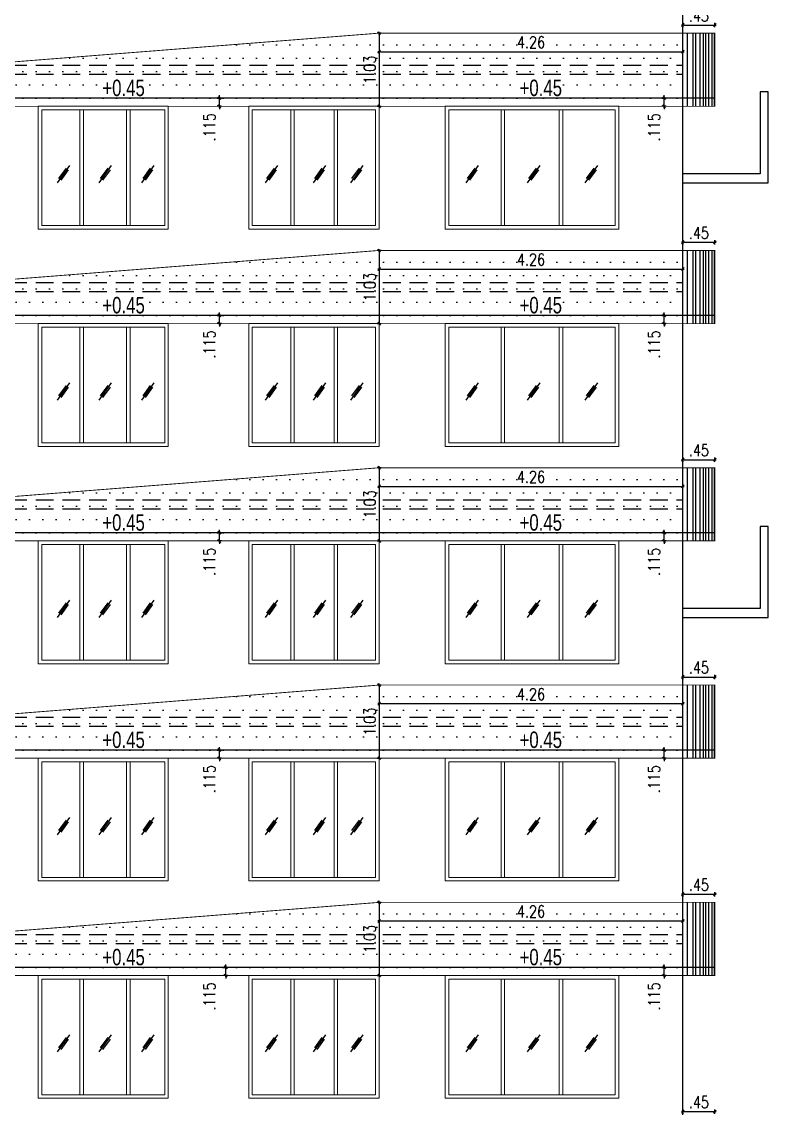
# Model space of a CAD drawing. Header units: inches. Extents: x 14331 to 14549, y 2557 to 2714.
# Drawn here: x 14467.76 to 14478.25, y 2660.7 to 2675.95 of the extents above; entities that cross this region are included whole.
import ezdxf
from ezdxf.enums import TextEntityAlignment as Align

# ---------------------------------------------------------------- set-up
doc = ezdxf.new("R2010")
doc.units = ezdxf.units.IN
doc.header["$LTSCALE"] = 0.25
doc.header["$MEASUREMENT"] = 0
doc.header["$PDMODE"] = 35
doc.linetypes.add('1', pattern=[0])
doc.linetypes.add('DASHEDX2', pattern=[1.5, 1, -0.5])
for name, color, linetype in [('ELE.PROJ.', 1, 'Continuous'), ('GLASS WINDOW', 251, '1'), ('hatch', 251, 'Continuous'), ('proj-internal', 1, 'DASHEDX2'), ('wall', 7, 'Continuous'), ('WORK TEX', 6, 'Continuous'), ('WORKING DIM', 7, 'Continuous')]:
    doc.layers.add(name, color=color, linetype=linetype)
doc.layers.add('WINDOW', color=106, linetype='Continuous', lineweight=13)
doc.styles.add('ARL', font='swisscl_0.ttf')
doc.styles.add('romans', font='romans.shx', dxfattribs={"width": 0.8})
doc.dimstyles.new('121', dxfattribs={"dimscale": 0.1, "dimtxt": 1.65, "dimasz": 0.2, "dimexe": 0.03125, "dimexo": 0.25, "dimgap": 0.5, "dimtad": 1, "dimzin": 4, "dimdsep": 46, "dimtxsty": 'romans', "dimblk1": 'MINITICK', "dimblk2": 'MINITICK', "dimsah": 1, "dimcen": 1, "dimse1": 1, "dimse2": 1, "dimclrd": 252, "dimclre": 256, "dimclrt": 7, "dimadec": 3, "dimazin": 0, "dimtfac": 0.8, "dimtix": 1, "dimtmove": 2, "dimatfit": 3, "dimfxl": 0, "dimtolj": 1, "dimtzin": 3, "dimarcsym": 0})

# ---------------------------------------------------------------- blocks, each defined once
blk = doc.blocks.new('MINITICK')
at = {"color": 7}
for p, q in [((1, 1), (-1, -1)), ((-1, 0), (1, 0)), ((0, -1.5), (0, 1.5))]:
    blk.add_line(p, q, dxfattribs=at)
blk = doc.blocks.new('*D1559')
at = {"layer": 'Defpoints', "color": 0, "transparency": 16777216}
for p in [(14477.048, 2660.541), (14477.498, 2660.65), (14477.498, 2660.541)]:
    blk.add_point(p, dxfattribs=at)
at = {"layer": 'WORKING DIM', "color": 252, "lineweight": -2, "transparency": 16777216}
blk.add_line((14477.068, 2660.65), (14477.478, 2660.65), dxfattribs=at)
at = {"layer": 'WORKING DIM', "color": 252, "lineweight": -2, "transparency": 16777216, "xscale": 0.02, "yscale": 0.02, "zscale": 0.02, "rotation": 180}
blk.add_blockref('MINITICK', (14477.048, 2660.65), dxfattribs=at)
at = {"layer": 'WORKING DIM', "color": 252, "lineweight": -2, "transparency": 16777216, "xscale": 0.02, "yscale": 0.02, "zscale": 0.02}
blk.add_blockref('MINITICK', (14477.498, 2660.65), dxfattribs=at)
at = {"layer": 'WORKING DIM', "color": 7, "transparency": 16777216, "insert": (14477.273, 2660.783), "char_height": 0.165, "attachment_point": 5, "style": 'romans'}
blk.add_mtext('\\A1;.45', dxfattribs=at)
blk = doc.blocks.new('*D1572')
at = {"layer": 'Defpoints', "color": 0, "transparency": 16777216}
for p in [(14477.048, 2663.591), (14477.498, 2663.701), (14477.498, 2663.591)]:
    blk.add_point(p, dxfattribs=at)
at = {"layer": 'WORKING DIM', "color": 252, "lineweight": -2, "transparency": 16777216}
blk.add_line((14477.068, 2663.701), (14477.478, 2663.701), dxfattribs=at)
at = {"layer": 'WORKING DIM', "color": 252, "lineweight": -2, "transparency": 16777216, "xscale": 0.02, "yscale": 0.02, "zscale": 0.02, "rotation": 180}
blk.add_blockref('MINITICK', (14477.048, 2663.701), dxfattribs=at)
at = {"layer": 'WORKING DIM', "color": 252, "lineweight": -2, "transparency": 16777216, "xscale": 0.02, "yscale": 0.02, "zscale": 0.02}
blk.add_blockref('MINITICK', (14477.498, 2663.701), dxfattribs=at)
at = {"layer": 'WORKING DIM', "color": 7, "transparency": 16777216, "insert": (14477.273, 2663.833), "char_height": 0.165, "attachment_point": 5, "style": 'romans'}
blk.add_mtext('\\A1;.45', dxfattribs=at)
blk = doc.blocks.new('*D1583')
at = {"layer": 'Defpoints', "color": 0, "transparency": 16777216}
for p in [(14472.784, 2663.587), (14477.048, 2663.591), (14477.048, 2663.326)]:
    blk.add_point(p, dxfattribs=at)
at = {"layer": 'WORKING DIM', "color": 252, "lineweight": -2, "transparency": 16777216}
blk.add_line((14472.804, 2663.326), (14477.028, 2663.326), dxfattribs=at)
at = {"layer": 'WORKING DIM', "color": 252, "lineweight": -2, "transparency": 16777216, "xscale": 0.02, "yscale": 0.02, "zscale": 0.02, "rotation": 180}
blk.add_blockref('MINITICK', (14472.784, 2663.326), dxfattribs=at)
at = {"layer": 'WORKING DIM', "color": 252, "lineweight": -2, "transparency": 16777216, "xscale": 0.02, "yscale": 0.02, "zscale": 0.02}
blk.add_blockref('MINITICK', (14477.048, 2663.326), dxfattribs=at)
at = {"layer": 'WORKING DIM', "color": 7, "transparency": 16777216, "insert": (14474.916, 2663.459), "char_height": 0.165, "attachment_point": 5, "style": 'romans'}
blk.add_mtext('\\A1;4.26', dxfattribs=at)
blk = doc.blocks.new('*D1584')
at = {"layer": 'Defpoints', "color": 0, "transparency": 16777216}
for p in [(14472.784, 2663.587), (14472.784, 2662.56), (14472.784, 2662.56)]:
    blk.add_point(p, dxfattribs=at)
at = {"layer": 'WORKING DIM', "color": 252, "lineweight": -2, "transparency": 16777216}
blk.add_line((14472.784, 2663.567), (14472.784, 2662.58), dxfattribs=at)
at = {"layer": 'WORKING DIM', "color": 252, "lineweight": -2, "transparency": 16777216, "xscale": 0.02, "yscale": 0.02, "zscale": 0.02}
for p, rotation in [((14472.784, 2663.587), 90), ((14472.784, 2662.56), 270)]:
    blk.add_blockref('MINITICK', p, dxfattribs=dict(at, rotation=rotation))
at = {"layer": 'WORKING DIM', "color": 7, "transparency": 16777216, "insert": (14472.651, 2663.074), "char_height": 0.165, "attachment_point": 5, "rotation": 90, "style": 'romans'}
blk.add_mtext('\\A1;1.03', dxfattribs=at)
blk = doc.blocks.new('*D1585')
at = {"layer": 'Defpoints', "color": 0, "transparency": 16777216}
for p in [(14477.048, 2666.641), (14477.498, 2666.75), (14477.498, 2666.641)]:
    blk.add_point(p, dxfattribs=at)
at = {"layer": 'WORKING DIM', "color": 252, "lineweight": -2, "transparency": 16777216}
blk.add_line((14477.068, 2666.75), (14477.478, 2666.75), dxfattribs=at)
at = {"layer": 'WORKING DIM', "color": 252, "lineweight": -2, "transparency": 16777216, "xscale": 0.02, "yscale": 0.02, "zscale": 0.02, "rotation": 180}
blk.add_blockref('MINITICK', (14477.048, 2666.75), dxfattribs=at)
at = {"layer": 'WORKING DIM', "color": 252, "lineweight": -2, "transparency": 16777216, "xscale": 0.02, "yscale": 0.02, "zscale": 0.02}
blk.add_blockref('MINITICK', (14477.498, 2666.75), dxfattribs=at)
at = {"layer": 'WORKING DIM', "color": 7, "transparency": 16777216, "insert": (14477.273, 2666.883), "char_height": 0.165, "attachment_point": 5, "style": 'romans'}
blk.add_mtext('\\A1;.45', dxfattribs=at)
blk = doc.blocks.new('*D1596')
at = {"layer": 'Defpoints', "color": 0, "transparency": 16777216}
for p in [(14472.784, 2666.637), (14477.048, 2666.641), (14477.048, 2666.376)]:
    blk.add_point(p, dxfattribs=at)
at = {"layer": 'WORKING DIM', "color": 252, "lineweight": -2, "transparency": 16777216}
blk.add_line((14472.804, 2666.376), (14477.028, 2666.376), dxfattribs=at)
at = {"layer": 'WORKING DIM', "color": 252, "lineweight": -2, "transparency": 16777216, "xscale": 0.02, "yscale": 0.02, "zscale": 0.02, "rotation": 180}
blk.add_blockref('MINITICK', (14472.784, 2666.376), dxfattribs=at)
at = {"layer": 'WORKING DIM', "color": 252, "lineweight": -2, "transparency": 16777216, "xscale": 0.02, "yscale": 0.02, "zscale": 0.02}
blk.add_blockref('MINITICK', (14477.048, 2666.376), dxfattribs=at)
at = {"layer": 'WORKING DIM', "color": 7, "transparency": 16777216, "insert": (14474.916, 2666.508), "char_height": 0.165, "attachment_point": 5, "style": 'romans'}
blk.add_mtext('\\A1;4.26', dxfattribs=at)
blk = doc.blocks.new('*D1597')
at = {"layer": 'Defpoints', "color": 0, "transparency": 16777216}
for p in [(14472.784, 2666.637), (14472.784, 2665.61), (14472.784, 2665.61)]:
    blk.add_point(p, dxfattribs=at)
at = {"layer": 'WORKING DIM', "color": 252, "lineweight": -2, "transparency": 16777216}
blk.add_line((14472.784, 2666.617), (14472.784, 2665.63), dxfattribs=at)
at = {"layer": 'WORKING DIM', "color": 252, "lineweight": -2, "transparency": 16777216, "xscale": 0.02, "yscale": 0.02, "zscale": 0.02}
for p, rotation in [((14472.784, 2666.637), 90), ((14472.784, 2665.61), 270)]:
    blk.add_blockref('MINITICK', p, dxfattribs=dict(at, rotation=rotation))
at = {"layer": 'WORKING DIM', "color": 7, "transparency": 16777216, "insert": (14472.651, 2666.124), "char_height": 0.165, "attachment_point": 5, "rotation": 90, "style": 'romans'}
blk.add_mtext('\\A1;1.03', dxfattribs=at)
blk = doc.blocks.new('*D1598')
at = {"layer": 'Defpoints', "color": 0, "transparency": 16777216}
for p in [(14477.048, 2669.691), (14477.498, 2669.8), (14477.498, 2669.691)]:
    blk.add_point(p, dxfattribs=at)
at = {"layer": 'WORKING DIM', "color": 252, "lineweight": -2, "transparency": 16777216}
blk.add_line((14477.068, 2669.8), (14477.478, 2669.8), dxfattribs=at)
at = {"layer": 'WORKING DIM', "color": 252, "lineweight": -2, "transparency": 16777216, "xscale": 0.02, "yscale": 0.02, "zscale": 0.02, "rotation": 180}
blk.add_blockref('MINITICK', (14477.048, 2669.8), dxfattribs=at)
at = {"layer": 'WORKING DIM', "color": 252, "lineweight": -2, "transparency": 16777216, "xscale": 0.02, "yscale": 0.02, "zscale": 0.02}
blk.add_blockref('MINITICK', (14477.498, 2669.8), dxfattribs=at)
at = {"layer": 'WORKING DIM', "color": 7, "transparency": 16777216, "insert": (14477.273, 2669.933), "char_height": 0.165, "attachment_point": 5, "style": 'romans'}
blk.add_mtext('\\A1;.45', dxfattribs=at)
blk = doc.blocks.new('*D1609')
at = {"layer": 'Defpoints', "color": 0, "transparency": 16777216}
for p in [(14472.784, 2669.687), (14477.048, 2669.691), (14477.048, 2669.426)]:
    blk.add_point(p, dxfattribs=at)
at = {"layer": 'WORKING DIM', "color": 252, "lineweight": -2, "transparency": 16777216}
blk.add_line((14472.804, 2669.426), (14477.028, 2669.426), dxfattribs=at)
at = {"layer": 'WORKING DIM', "color": 252, "lineweight": -2, "transparency": 16777216, "xscale": 0.02, "yscale": 0.02, "zscale": 0.02, "rotation": 180}
blk.add_blockref('MINITICK', (14472.784, 2669.426), dxfattribs=at)
at = {"layer": 'WORKING DIM', "color": 252, "lineweight": -2, "transparency": 16777216, "xscale": 0.02, "yscale": 0.02, "zscale": 0.02}
blk.add_blockref('MINITICK', (14477.048, 2669.426), dxfattribs=at)
at = {"layer": 'WORKING DIM', "color": 7, "transparency": 16777216, "insert": (14474.916, 2669.558), "char_height": 0.165, "attachment_point": 5, "style": 'romans'}
blk.add_mtext('\\A1;4.26', dxfattribs=at)
blk = doc.blocks.new('*D1610')
at = {"layer": 'Defpoints', "color": 0, "transparency": 16777216}
for p in [(14472.784, 2669.687), (14472.784, 2668.66), (14472.784, 2668.66)]:
    blk.add_point(p, dxfattribs=at)
at = {"layer": 'WORKING DIM', "color": 252, "lineweight": -2, "transparency": 16777216}
blk.add_line((14472.784, 2669.667), (14472.784, 2668.68), dxfattribs=at)
at = {"layer": 'WORKING DIM', "color": 252, "lineweight": -2, "transparency": 16777216, "xscale": 0.02, "yscale": 0.02, "zscale": 0.02}
for p, rotation in [((14472.784, 2669.687), 90), ((14472.784, 2668.66), 270)]:
    blk.add_blockref('MINITICK', p, dxfattribs=dict(at, rotation=rotation))
at = {"layer": 'WORKING DIM', "color": 7, "transparency": 16777216, "insert": (14472.651, 2669.174), "char_height": 0.165, "attachment_point": 5, "rotation": 90, "style": 'romans'}
blk.add_mtext('\\A1;1.03', dxfattribs=at)
blk = doc.blocks.new('*D1611')
at = {"layer": 'Defpoints', "color": 0, "transparency": 16777216}
for p in [(14477.048, 2672.741), (14477.498, 2672.851), (14477.498, 2672.741)]:
    blk.add_point(p, dxfattribs=at)
at = {"layer": 'WORKING DIM', "color": 252, "lineweight": -2, "transparency": 16777216}
blk.add_line((14477.068, 2672.851), (14477.478, 2672.851), dxfattribs=at)
at = {"layer": 'WORKING DIM', "color": 252, "lineweight": -2, "transparency": 16777216, "xscale": 0.02, "yscale": 0.02, "zscale": 0.02, "rotation": 180}
blk.add_blockref('MINITICK', (14477.048, 2672.851), dxfattribs=at)
at = {"layer": 'WORKING DIM', "color": 252, "lineweight": -2, "transparency": 16777216, "xscale": 0.02, "yscale": 0.02, "zscale": 0.02}
blk.add_blockref('MINITICK', (14477.498, 2672.851), dxfattribs=at)
at = {"layer": 'WORKING DIM', "color": 7, "transparency": 16777216, "insert": (14477.273, 2672.983), "char_height": 0.165, "attachment_point": 5, "style": 'romans'}
blk.add_mtext('\\A1;.45', dxfattribs=at)
blk = doc.blocks.new('*D1622')
at = {"layer": 'Defpoints', "color": 0, "transparency": 16777216}
for p in [(14472.784, 2672.737), (14477.048, 2672.741), (14477.048, 2672.476)]:
    blk.add_point(p, dxfattribs=at)
at = {"layer": 'WORKING DIM', "color": 252, "lineweight": -2, "transparency": 16777216}
blk.add_line((14472.804, 2672.476), (14477.028, 2672.476), dxfattribs=at)
at = {"layer": 'WORKING DIM', "color": 252, "lineweight": -2, "transparency": 16777216, "xscale": 0.02, "yscale": 0.02, "zscale": 0.02, "rotation": 180}
blk.add_blockref('MINITICK', (14472.784, 2672.476), dxfattribs=at)
at = {"layer": 'WORKING DIM', "color": 252, "lineweight": -2, "transparency": 16777216, "xscale": 0.02, "yscale": 0.02, "zscale": 0.02}
blk.add_blockref('MINITICK', (14477.048, 2672.476), dxfattribs=at)
at = {"layer": 'WORKING DIM', "color": 7, "transparency": 16777216, "insert": (14474.916, 2672.609), "char_height": 0.165, "attachment_point": 5, "style": 'romans'}
blk.add_mtext('\\A1;4.26', dxfattribs=at)
blk = doc.blocks.new('*D1623')
at = {"layer": 'Defpoints', "color": 0, "transparency": 16777216}
for p in [(14472.784, 2672.737), (14472.784, 2671.71), (14472.784, 2671.71)]:
    blk.add_point(p, dxfattribs=at)
at = {"layer": 'WORKING DIM', "color": 252, "lineweight": -2, "transparency": 16777216}
blk.add_line((14472.784, 2672.717), (14472.784, 2671.73), dxfattribs=at)
at = {"layer": 'WORKING DIM', "color": 252, "lineweight": -2, "transparency": 16777216, "xscale": 0.02, "yscale": 0.02, "zscale": 0.02}
for p, rotation in [((14472.784, 2672.737), 90), ((14472.784, 2671.71), 270)]:
    blk.add_blockref('MINITICK', p, dxfattribs=dict(at, rotation=rotation))
at = {"layer": 'WORKING DIM', "color": 7, "transparency": 16777216, "insert": (14472.651, 2672.224), "char_height": 0.165, "attachment_point": 5, "rotation": 90, "style": 'romans'}
blk.add_mtext('\\A1;1.03', dxfattribs=at)
blk = doc.blocks.new('*D1624')
at = {"layer": 'Defpoints', "color": 0, "transparency": 16777216}
for p in [(14477.048, 2675.791), (14477.498, 2675.9), (14477.498, 2675.791)]:
    blk.add_point(p, dxfattribs=at)
at = {"layer": 'WORKING DIM', "color": 252, "lineweight": -2, "transparency": 16777216}
blk.add_line((14477.068, 2675.9), (14477.478, 2675.9), dxfattribs=at)
at = {"layer": 'WORKING DIM', "color": 252, "lineweight": -2, "transparency": 16777216, "xscale": 0.02, "yscale": 0.02, "zscale": 0.02, "rotation": 180}
blk.add_blockref('MINITICK', (14477.048, 2675.9), dxfattribs=at)
at = {"layer": 'WORKING DIM', "color": 252, "lineweight": -2, "transparency": 16777216, "xscale": 0.02, "yscale": 0.02, "zscale": 0.02}
blk.add_blockref('MINITICK', (14477.498, 2675.9), dxfattribs=at)
at = {"layer": 'WORKING DIM', "color": 7, "transparency": 16777216, "insert": (14477.273, 2676.033), "char_height": 0.165, "attachment_point": 5, "style": 'romans'}
blk.add_mtext('\\A1;.45', dxfattribs=at)
blk = doc.blocks.new('*D1635')
at = {"layer": 'Defpoints', "color": 0, "transparency": 16777216}
for p in [(14472.784, 2675.787), (14477.048, 2675.791), (14477.048, 2675.526)]:
    blk.add_point(p, dxfattribs=at)
at = {"layer": 'WORKING DIM', "color": 252, "lineweight": -2, "transparency": 16777216}
blk.add_line((14472.804, 2675.526), (14477.028, 2675.526), dxfattribs=at)
at = {"layer": 'WORKING DIM', "color": 252, "lineweight": -2, "transparency": 16777216, "xscale": 0.02, "yscale": 0.02, "zscale": 0.02, "rotation": 180}
blk.add_blockref('MINITICK', (14472.784, 2675.526), dxfattribs=at)
at = {"layer": 'WORKING DIM', "color": 252, "lineweight": -2, "transparency": 16777216, "xscale": 0.02, "yscale": 0.02, "zscale": 0.02}
blk.add_blockref('MINITICK', (14477.048, 2675.526), dxfattribs=at)
at = {"layer": 'WORKING DIM', "color": 7, "transparency": 16777216, "insert": (14474.916, 2675.658), "char_height": 0.165, "attachment_point": 5, "style": 'romans'}
blk.add_mtext('\\A1;4.26', dxfattribs=at)
blk = doc.blocks.new('*D1636')
at = {"layer": 'Defpoints', "color": 0, "transparency": 16777216}
for p in [(14472.784, 2675.787), (14472.784, 2674.76), (14472.784, 2674.76)]:
    blk.add_point(p, dxfattribs=at)
at = {"layer": 'WORKING DIM', "color": 252, "lineweight": -2, "transparency": 16777216}
blk.add_line((14472.784, 2675.767), (14472.784, 2674.78), dxfattribs=at)
at = {"layer": 'WORKING DIM', "color": 252, "lineweight": -2, "transparency": 16777216, "xscale": 0.02, "yscale": 0.02, "zscale": 0.02}
for p, rotation in [((14472.784, 2675.787), 90), ((14472.784, 2674.76), 270)]:
    blk.add_blockref('MINITICK', p, dxfattribs=dict(at, rotation=rotation))
at = {"layer": 'WORKING DIM', "color": 7, "transparency": 16777216, "insert": (14472.651, 2675.274), "char_height": 0.165, "attachment_point": 5, "rotation": 90, "style": 'romans'}
blk.add_mtext('\\A1;1.03', dxfattribs=at)
blk = doc.blocks.new('*D1710')
at = {"layer": 'Defpoints', "color": 0, "transparency": 16777216}
for p in [(14470.628, 2662.675), (14470.738, 2662.675), (14470.738, 2662.56)]:
    blk.add_point(p, dxfattribs=at)
at = {"layer": 'WORKING DIM', "color": 252, "lineweight": -2, "transparency": 16777216}
for p, q in [((14470.628, 2662.695), (14470.628, 2662.715)), ((14470.628, 2662.56), (14470.628, 2662.675)), ((14470.628, 2662.54), (14470.628, 2662.52))]:
    blk.add_line(p, q, dxfattribs=at)
at = {"layer": 'WORKING DIM', "color": 252, "lineweight": -2, "transparency": 16777216, "xscale": 0.02, "yscale": 0.02, "zscale": 0.02}
for p, rotation in [((14470.628, 2662.675), 270), ((14470.628, 2662.56), 90)]:
    blk.add_blockref('MINITICK', p, dxfattribs=dict(at, rotation=rotation))
at = {"layer": 'WORKING DIM', "color": 7, "transparency": 16777216, "insert": (14470.399, 2662.266), "char_height": 0.165, "attachment_point": 5, "rotation": 90, "style": 'romans'}
blk.add_mtext('\\A1;.115', dxfattribs=at)
blk = doc.blocks.new('*D1711')
at = {"layer": 'Defpoints', "color": 0, "transparency": 16777216}
for p in [(14476.785, 2662.675), (14476.985, 2662.675), (14476.985, 2662.56)]:
    blk.add_point(p, dxfattribs=at)
at = {"layer": 'WORKING DIM', "color": 252, "lineweight": -2, "transparency": 16777216}
for p, q in [((14476.785, 2662.695), (14476.785, 2662.715)), ((14476.785, 2662.56), (14476.785, 2662.675)), ((14476.785, 2662.54), (14476.785, 2662.52))]:
    blk.add_line(p, q, dxfattribs=at)
at = {"layer": 'WORKING DIM', "color": 252, "lineweight": -2, "transparency": 16777216, "xscale": 0.02, "yscale": 0.02, "zscale": 0.02}
for p, rotation in [((14476.785, 2662.675), 270), ((14476.785, 2662.56), 90)]:
    blk.add_blockref('MINITICK', p, dxfattribs=dict(at, rotation=rotation))
at = {"layer": 'WORKING DIM', "color": 7, "transparency": 16777216, "insert": (14476.645, 2662.266), "char_height": 0.165, "attachment_point": 5, "rotation": 90, "style": 'romans'}
blk.add_mtext('\\A1;.115', dxfattribs=at)
blk = doc.blocks.new('*D1714')
at = {"layer": 'Defpoints', "color": 0, "transparency": 16777216}
for p in [(14470.539, 2665.725), (14470.738, 2665.725), (14470.738, 2665.61)]:
    blk.add_point(p, dxfattribs=at)
at = {"layer": 'WORKING DIM', "color": 252, "lineweight": -2, "transparency": 16777216}
for p, q in [((14470.539, 2665.745), (14470.539, 2665.765)), ((14470.539, 2665.61), (14470.539, 2665.725)), ((14470.539, 2665.59), (14470.539, 2665.57))]:
    blk.add_line(p, q, dxfattribs=at)
at = {"layer": 'WORKING DIM', "color": 252, "lineweight": -2, "transparency": 16777216, "xscale": 0.02, "yscale": 0.02, "zscale": 0.02}
for p, rotation in [((14470.539, 2665.725), 270), ((14470.539, 2665.61), 90)]:
    blk.add_blockref('MINITICK', p, dxfattribs=dict(at, rotation=rotation))
at = {"layer": 'WORKING DIM', "color": 7, "transparency": 16777216, "insert": (14470.399, 2665.316), "char_height": 0.165, "attachment_point": 5, "rotation": 90, "style": 'romans'}
blk.add_mtext('\\A1;.115', dxfattribs=at)
blk = doc.blocks.new('*D1715')
at = {"layer": 'Defpoints', "color": 0, "transparency": 16777216}
for p in [(14476.785, 2665.725), (14476.985, 2665.725), (14476.985, 2665.61)]:
    blk.add_point(p, dxfattribs=at)
at = {"layer": 'WORKING DIM', "color": 252, "lineweight": -2, "transparency": 16777216}
for p, q in [((14476.785, 2665.745), (14476.785, 2665.765)), ((14476.785, 2665.61), (14476.785, 2665.725)), ((14476.785, 2665.59), (14476.785, 2665.57))]:
    blk.add_line(p, q, dxfattribs=at)
at = {"layer": 'WORKING DIM', "color": 252, "lineweight": -2, "transparency": 16777216, "xscale": 0.02, "yscale": 0.02, "zscale": 0.02}
for p, rotation in [((14476.785, 2665.725), 270), ((14476.785, 2665.61), 90)]:
    blk.add_blockref('MINITICK', p, dxfattribs=dict(at, rotation=rotation))
at = {"layer": 'WORKING DIM', "color": 7, "transparency": 16777216, "insert": (14476.645, 2665.316), "char_height": 0.165, "attachment_point": 5, "rotation": 90, "style": 'romans'}
blk.add_mtext('\\A1;.115', dxfattribs=at)
blk = doc.blocks.new('*D1718')
at = {"layer": 'Defpoints', "color": 0, "transparency": 16777216}
for p in [(14470.539, 2668.775), (14470.738, 2668.775), (14470.738, 2668.66)]:
    blk.add_point(p, dxfattribs=at)
at = {"layer": 'WORKING DIM', "color": 252, "lineweight": -2, "transparency": 16777216}
for p, q in [((14470.539, 2668.795), (14470.539, 2668.815)), ((14470.539, 2668.66), (14470.539, 2668.775)), ((14470.539, 2668.64), (14470.539, 2668.62))]:
    blk.add_line(p, q, dxfattribs=at)
at = {"layer": 'WORKING DIM', "color": 252, "lineweight": -2, "transparency": 16777216, "xscale": 0.02, "yscale": 0.02, "zscale": 0.02}
for p, rotation in [((14470.539, 2668.775), 270), ((14470.539, 2668.66), 90)]:
    blk.add_blockref('MINITICK', p, dxfattribs=dict(at, rotation=rotation))
at = {"layer": 'WORKING DIM', "color": 7, "transparency": 16777216, "insert": (14470.399, 2668.366), "char_height": 0.165, "attachment_point": 5, "rotation": 90, "style": 'romans'}
blk.add_mtext('\\A1;.115', dxfattribs=at)
blk = doc.blocks.new('*D1719')
at = {"layer": 'Defpoints', "color": 0, "transparency": 16777216}
for p in [(14476.785, 2668.775), (14476.985, 2668.775), (14476.985, 2668.66)]:
    blk.add_point(p, dxfattribs=at)
at = {"layer": 'WORKING DIM', "color": 252, "lineweight": -2, "transparency": 16777216}
for p, q in [((14476.785, 2668.795), (14476.785, 2668.815)), ((14476.785, 2668.66), (14476.785, 2668.775)), ((14476.785, 2668.64), (14476.785, 2668.62))]:
    blk.add_line(p, q, dxfattribs=at)
at = {"layer": 'WORKING DIM', "color": 252, "lineweight": -2, "transparency": 16777216, "xscale": 0.02, "yscale": 0.02, "zscale": 0.02}
for p, rotation in [((14476.785, 2668.775), 270), ((14476.785, 2668.66), 90)]:
    blk.add_blockref('MINITICK', p, dxfattribs=dict(at, rotation=rotation))
at = {"layer": 'WORKING DIM', "color": 7, "transparency": 16777216, "insert": (14476.645, 2668.366), "char_height": 0.165, "attachment_point": 5, "rotation": 90, "style": 'romans'}
blk.add_mtext('\\A1;.115', dxfattribs=at)
blk = doc.blocks.new('*D1722')
at = {"layer": 'Defpoints', "color": 0, "transparency": 16777216}
for p in [(14470.539, 2671.825), (14470.738, 2671.825), (14470.738, 2671.71)]:
    blk.add_point(p, dxfattribs=at)
at = {"layer": 'WORKING DIM', "color": 252, "lineweight": -2, "transparency": 16777216}
for p, q in [((14470.539, 2671.845), (14470.539, 2671.865)), ((14470.539, 2671.71), (14470.539, 2671.825)), ((14470.539, 2671.69), (14470.539, 2671.67))]:
    blk.add_line(p, q, dxfattribs=at)
at = {"layer": 'WORKING DIM', "color": 252, "lineweight": -2, "transparency": 16777216, "xscale": 0.02, "yscale": 0.02, "zscale": 0.02}
for p, rotation in [((14470.539, 2671.825), 270), ((14470.539, 2671.71), 90)]:
    blk.add_blockref('MINITICK', p, dxfattribs=dict(at, rotation=rotation))
at = {"layer": 'WORKING DIM', "color": 7, "transparency": 16777216, "insert": (14470.399, 2671.416), "char_height": 0.165, "attachment_point": 5, "rotation": 90, "style": 'romans'}
blk.add_mtext('\\A1;.115', dxfattribs=at)
blk = doc.blocks.new('*D1723')
at = {"layer": 'Defpoints', "color": 0, "transparency": 16777216}
for p in [(14476.785, 2671.825), (14476.985, 2671.825), (14476.985, 2671.71)]:
    blk.add_point(p, dxfattribs=at)
at = {"layer": 'WORKING DIM', "color": 252, "lineweight": -2, "transparency": 16777216}
for p, q in [((14476.785, 2671.845), (14476.785, 2671.865)), ((14476.785, 2671.71), (14476.785, 2671.825)), ((14476.785, 2671.69), (14476.785, 2671.67))]:
    blk.add_line(p, q, dxfattribs=at)
at = {"layer": 'WORKING DIM', "color": 252, "lineweight": -2, "transparency": 16777216, "xscale": 0.02, "yscale": 0.02, "zscale": 0.02}
for p, rotation in [((14476.785, 2671.825), 270), ((14476.785, 2671.71), 90)]:
    blk.add_blockref('MINITICK', p, dxfattribs=dict(at, rotation=rotation))
at = {"layer": 'WORKING DIM', "color": 7, "transparency": 16777216, "insert": (14476.645, 2671.416), "char_height": 0.165, "attachment_point": 5, "rotation": 90, "style": 'romans'}
blk.add_mtext('\\A1;.115', dxfattribs=at)
blk = doc.blocks.new('*D1726')
at = {"layer": 'Defpoints', "color": 0, "transparency": 16777216}
for p in [(14470.539, 2674.875), (14470.738, 2674.875), (14470.738, 2674.76)]:
    blk.add_point(p, dxfattribs=at)
at = {"layer": 'WORKING DIM', "color": 252, "lineweight": -2, "transparency": 16777216}
for p, q in [((14470.539, 2674.895), (14470.539, 2674.915)), ((14470.539, 2674.76), (14470.539, 2674.875)), ((14470.539, 2674.74), (14470.539, 2674.72))]:
    blk.add_line(p, q, dxfattribs=at)
at = {"layer": 'WORKING DIM', "color": 252, "lineweight": -2, "transparency": 16777216, "xscale": 0.02, "yscale": 0.02, "zscale": 0.02}
for p, rotation in [((14470.539, 2674.875), 270), ((14470.539, 2674.76), 90)]:
    blk.add_blockref('MINITICK', p, dxfattribs=dict(at, rotation=rotation))
at = {"layer": 'WORKING DIM', "color": 7, "transparency": 16777216, "insert": (14470.399, 2674.466), "char_height": 0.165, "attachment_point": 5, "rotation": 90, "style": 'romans'}
blk.add_mtext('\\A1;.115', dxfattribs=at)
blk = doc.blocks.new('*D1727')
at = {"layer": 'Defpoints', "color": 0, "transparency": 16777216}
for p in [(14476.785, 2674.875), (14476.985, 2674.875), (14476.985, 2674.76)]:
    blk.add_point(p, dxfattribs=at)
at = {"layer": 'WORKING DIM', "color": 252, "lineweight": -2, "transparency": 16777216}
for p, q in [((14476.785, 2674.895), (14476.785, 2674.915)), ((14476.785, 2674.76), (14476.785, 2674.875)), ((14476.785, 2674.74), (14476.785, 2674.72))]:
    blk.add_line(p, q, dxfattribs=at)
at = {"layer": 'WORKING DIM', "color": 252, "lineweight": -2, "transparency": 16777216, "xscale": 0.02, "yscale": 0.02, "zscale": 0.02}
for p, rotation in [((14476.785, 2674.875), 270), ((14476.785, 2674.76), 90)]:
    blk.add_blockref('MINITICK', p, dxfattribs=dict(at, rotation=rotation))
at = {"layer": 'WORKING DIM', "color": 7, "transparency": 16777216, "insert": (14476.645, 2674.466), "char_height": 0.165, "attachment_point": 5, "rotation": 90, "style": 'romans'}
blk.add_mtext('\\A1;.115', dxfattribs=at)

msp = doc.modelspace()

# ---------------------------------------------------------------- hatches: boundary and pattern name
at = {"layer": 'hatch', "true_color": 0xc7b399}
h = msp.add_hatch(dxfattribs=at)
h.set_pattern_fill('DOTS', color=253, scale=3)
h.set_pattern_definition([(0, (-426.09427, 38.62428), (0.09375, 0.1875), [0, -0.1875])])
h.paths.add_polyline_path([(14477.048, 2675.787), (14472.782, 2675.787), (14467.063, 2675.337), (14467.063, 2674.76), (14477.048, 2674.76)])
h = msp.add_hatch(dxfattribs=at)
h.set_pattern_fill('DOTS', color=253, scale=3)
h.set_pattern_definition([(0, (-426.09427, 35.57431), (0.09375, 0.1875), [0, -0.1875])])
h.paths.add_polyline_path([(14477.048, 2672.737), (14472.782, 2672.737), (14467.063, 2672.287), (14467.063, 2671.71), (14477.048, 2671.71)])
h = msp.add_hatch(dxfattribs=at)
h.set_pattern_fill('DOTS', color=253, scale=3)
h.set_pattern_definition([(0, (-426.09427, 32.52428), (0.09375, 0.1875), [0, -0.1875])])
h.paths.add_polyline_path([(14477.048, 2669.687), (14472.782, 2669.687), (14467.063, 2669.237), (14467.063, 2668.66), (14477.048, 2668.66)])
h = msp.add_hatch(dxfattribs=at)
h.set_pattern_fill('DOTS', color=253, scale=3)
h.set_pattern_definition([(0, (-426.09427, 29.47428), (0.09375, 0.1875), [0, -0.1875])])
h.paths.add_polyline_path([(14477.048, 2666.637), (14472.782, 2666.637), (14467.063, 2666.187), (14467.063, 2665.61), (14477.048, 2665.61)])
h = msp.add_hatch(dxfattribs=at)
h.set_pattern_fill('DOTS', color=253, scale=3)
h.set_pattern_definition([(0, (-426.09427, 26.42431), (0.09375, 0.1875), [0, -0.1875])])
h.paths.add_polyline_path([(14477.048, 2663.587), (14472.782, 2663.587), (14467.063, 2663.137), (14467.063, 2662.56), (14477.048, 2662.56)])

# ---------------------------------------------------------------- linework, layer by layer
at = {"layer": 'ELE.PROJ.', "color": 8}
for p, q in [((14477.109, 2675.791), (14477.109, 2674.76)), ((14477.187, 2675.791), (14477.187, 2674.76)), ((14477.227, 2675.791), (14477.227, 2674.76)), ((14477.288, 2675.791), (14477.288, 2674.76)), ((14477.334, 2675.791), (14477.334, 2674.76)), ((14477.368, 2675.791), (14477.368, 2674.76)), ((14477.409, 2675.791), (14477.409, 2674.76)), ((14477.457, 2675.791), (14477.457, 2674.76)), ((14477.486, 2675.791), (14477.486, 2674.76)), ((14477.109, 2672.741), (14477.109, 2671.71)), ((14477.187, 2672.741), (14477.187, 2671.71)), ((14477.227, 2672.741), (14477.227, 2671.71)), ((14477.288, 2672.741), (14477.288, 2671.71)), ((14477.334, 2672.741), (14477.334, 2671.71)), ((14477.368, 2672.741), (14477.368, 2671.71)), ((14477.409, 2672.741), (14477.409, 2671.71)), ((14477.457, 2672.741), (14477.457, 2671.71)), ((14477.486, 2672.741), (14477.486, 2671.71)), ((14477.109, 2669.691), (14477.109, 2668.66)), ((14477.187, 2669.691), (14477.187, 2668.66)), ((14477.227, 2669.691), (14477.227, 2668.66)), ((14477.288, 2669.691), (14477.288, 2668.66)), ((14477.334, 2669.691), (14477.334, 2668.66)), ((14477.368, 2669.691), (14477.368, 2668.66)), ((14477.409, 2669.691), (14477.409, 2668.66)), ((14477.457, 2669.691), (14477.457, 2668.66)), ((14477.486, 2669.691), (14477.486, 2668.66)), ((14477.109, 2666.641), (14477.109, 2665.61)), ((14477.187, 2666.641), (14477.187, 2665.61)), ((14477.227, 2666.641), (14477.227, 2665.61)), ((14477.288, 2666.641), (14477.288, 2665.61)), ((14477.334, 2666.641), (14477.334, 2665.61)), ((14477.368, 2666.641), (14477.368, 2665.61)), ((14477.409, 2666.641), (14477.409, 2665.61)), ((14477.457, 2666.641), (14477.457, 2665.61)), ((14477.486, 2666.641), (14477.486, 2665.61)), ((14477.109, 2663.591), (14477.109, 2662.56)), ((14477.187, 2663.591), (14477.187, 2662.56)), ((14477.227, 2663.591), (14477.227, 2662.56)), ((14477.288, 2663.591), (14477.288, 2662.56)), ((14477.334, 2663.591), (14477.334, 2662.56)), ((14477.368, 2663.591), (14477.368, 2662.56)), ((14477.409, 2663.591), (14477.409, 2662.56)), ((14477.457, 2663.591), (14477.457, 2662.56)), ((14477.486, 2663.591), (14477.486, 2662.56))]:
    msp.add_line(p, q, dxfattribs=at)
at = {"layer": 'ELE.PROJ.'}
for p, q in [((14467.063, 2674.879), (14477.498, 2674.879)), ((14467.063, 2671.829), (14477.498, 2671.829)), ((14467.063, 2668.779), (14477.498, 2668.779)), ((14467.063, 2665.729), (14477.498, 2665.729)), ((14467.063, 2662.679), (14477.498, 2662.679))]:
    msp.add_line(p, q, dxfattribs=at)
at = {"layer": 'ELE.PROJ.', "const_width": 0.012}
for points in [[(14477.498, 2675.787), (14472.784, 2675.787), (14467.063, 2675.337), (14467.063, 2674.76), (14477.498, 2674.76)], [(14477.498, 2672.737), (14472.784, 2672.737), (14467.063, 2672.287), (14467.063, 2671.71), (14477.498, 2671.71)], [(14477.498, 2669.687), (14472.784, 2669.687), (14467.063, 2669.237), (14467.063, 2668.66), (14477.498, 2668.66)], [(14477.498, 2666.637), (14472.784, 2666.637), (14467.063, 2666.187), (14467.063, 2665.61), (14477.498, 2665.61)], [(14477.498, 2663.587), (14472.784, 2663.587), (14467.063, 2663.137), (14467.063, 2662.56), (14477.498, 2662.56)]]:
    msp.add_lwpolyline(points, close=True, dxfattribs=at)
at = {"layer": 'GLASS WINDOW', "color": 4, "ltscale": 200}
for p, q in [((14468.436, 2673.928), (14468.263, 2673.687)), ((14468.386, 2673.892), (14468.281, 2673.746)), ((14468.418, 2673.869), (14468.313, 2673.723)), ((14469.022, 2673.928), (14468.849, 2673.687)), ((14468.972, 2673.892), (14468.867, 2673.746)), ((14469.004, 2673.869), (14468.899, 2673.723)), ((14469.62, 2673.928), (14469.446, 2673.687)), ((14469.569, 2673.892), (14469.464, 2673.746)), ((14469.602, 2673.869), (14469.497, 2673.723)), ((14471.357, 2673.928), (14471.184, 2673.687)), ((14471.307, 2673.892), (14471.202, 2673.746)), ((14471.339, 2673.869), (14471.234, 2673.723)), ((14472.031, 2673.928), (14471.857, 2673.687)), ((14471.98, 2673.892), (14471.875, 2673.746)), ((14472.013, 2673.869), (14471.908, 2673.723)), ((14472.552, 2673.928), (14472.379, 2673.687)), ((14472.502, 2673.892), (14472.397, 2673.746)), ((14472.534, 2673.869), (14472.429, 2673.723)), ((14474.175, 2673.928), (14474.002, 2673.687)), ((14474.125, 2673.892), (14474.02, 2673.746)), ((14474.157, 2673.869), (14474.052, 2673.723)), ((14475.038, 2673.928), (14474.864, 2673.687)), ((14474.987, 2673.892), (14474.882, 2673.746)), ((14475.02, 2673.869), (14474.915, 2673.723)), ((14475.848, 2673.928), (14475.674, 2673.687)), ((14475.797, 2673.892), (14475.692, 2673.746)), ((14475.83, 2673.869), (14475.725, 2673.723)), ((14468.436, 2670.878), (14468.263, 2670.637)), ((14468.386, 2670.842), (14468.281, 2670.696)), ((14468.418, 2670.819), (14468.313, 2670.673)), ((14469.022, 2670.878), (14468.849, 2670.637)), ((14468.972, 2670.842), (14468.867, 2670.696)), ((14469.004, 2670.819), (14468.899, 2670.673)), ((14469.62, 2670.878), (14469.446, 2670.637)), ((14469.569, 2670.842), (14469.464, 2670.696)), ((14469.602, 2670.819), (14469.497, 2670.673)), ((14471.357, 2670.878), (14471.184, 2670.637)), ((14471.307, 2670.842), (14471.202, 2670.696)), ((14471.339, 2670.819), (14471.234, 2670.673)), ((14472.031, 2670.878), (14471.857, 2670.637)), ((14471.98, 2670.842), (14471.875, 2670.696)), ((14472.013, 2670.819), (14471.908, 2670.673)), ((14472.552, 2670.878), (14472.379, 2670.637)), ((14472.502, 2670.842), (14472.397, 2670.696)), ((14472.534, 2670.819), (14472.429, 2670.673)), ((14474.175, 2670.878), (14474.002, 2670.637)), ((14474.125, 2670.842), (14474.02, 2670.696)), ((14474.157, 2670.819), (14474.052, 2670.673)), ((14475.038, 2670.878), (14474.864, 2670.637)), ((14474.987, 2670.842), (14474.882, 2670.696)), ((14475.02, 2670.819), (14474.915, 2670.673)), ((14475.848, 2670.878), (14475.674, 2670.637)), ((14475.797, 2670.842), (14475.692, 2670.696)), ((14475.83, 2670.819), (14475.725, 2670.673)), ((14468.436, 2667.828), (14468.263, 2667.587)), ((14468.386, 2667.792), (14468.281, 2667.646)), ((14468.418, 2667.769), (14468.313, 2667.623)), ((14469.022, 2667.828), (14468.849, 2667.587)), ((14468.972, 2667.792), (14468.867, 2667.646)), ((14469.004, 2667.769), (14468.899, 2667.623)), ((14469.62, 2667.828), (14469.446, 2667.587)), ((14469.569, 2667.792), (14469.464, 2667.646)), ((14469.602, 2667.769), (14469.497, 2667.623)), ((14471.357, 2667.828), (14471.184, 2667.587)), ((14471.307, 2667.792), (14471.202, 2667.646)), ((14471.339, 2667.769), (14471.234, 2667.623)), ((14472.031, 2667.828), (14471.857, 2667.587)), ((14471.98, 2667.792), (14471.875, 2667.646)), ((14472.013, 2667.769), (14471.908, 2667.623)), ((14472.552, 2667.828), (14472.379, 2667.587)), ((14472.502, 2667.792), (14472.397, 2667.646)), ((14472.534, 2667.769), (14472.429, 2667.623)), ((14474.175, 2667.828), (14474.002, 2667.587)), ((14474.125, 2667.792), (14474.02, 2667.646)), ((14474.157, 2667.769), (14474.052, 2667.623)), ((14475.038, 2667.828), (14474.864, 2667.587)), ((14474.987, 2667.792), (14474.882, 2667.646)), ((14475.02, 2667.769), (14474.915, 2667.623)), ((14475.848, 2667.828), (14475.674, 2667.587)), ((14475.797, 2667.792), (14475.692, 2667.646)), ((14475.83, 2667.769), (14475.725, 2667.623)), ((14468.436, 2664.778), (14468.263, 2664.537)), ((14468.386, 2664.742), (14468.281, 2664.596)), ((14468.418, 2664.719), (14468.313, 2664.573)), ((14469.022, 2664.778), (14468.849, 2664.537)), ((14468.972, 2664.742), (14468.867, 2664.596)), ((14469.004, 2664.719), (14468.899, 2664.573)), ((14469.62, 2664.778), (14469.446, 2664.537)), ((14469.569, 2664.742), (14469.464, 2664.596)), ((14469.602, 2664.719), (14469.497, 2664.573)), ((14471.357, 2664.778), (14471.184, 2664.537)), ((14471.307, 2664.742), (14471.202, 2664.596)), ((14471.339, 2664.719), (14471.234, 2664.573)), ((14472.031, 2664.778), (14471.857, 2664.537)), ((14471.98, 2664.742), (14471.875, 2664.596)), ((14472.013, 2664.719), (14471.908, 2664.573)), ((14472.552, 2664.778), (14472.379, 2664.537)), ((14472.502, 2664.742), (14472.397, 2664.596)), ((14472.534, 2664.719), (14472.429, 2664.573)), ((14474.175, 2664.778), (14474.002, 2664.537)), ((14474.125, 2664.742), (14474.02, 2664.596)), ((14474.157, 2664.719), (14474.052, 2664.573)), ((14475.038, 2664.778), (14474.864, 2664.537)), ((14474.987, 2664.742), (14474.882, 2664.596)), ((14475.02, 2664.719), (14474.915, 2664.573)), ((14475.848, 2664.778), (14475.674, 2664.537)), ((14475.797, 2664.742), (14475.692, 2664.596)), ((14475.83, 2664.719), (14475.725, 2664.573)), ((14468.436, 2661.728), (14468.263, 2661.487)), ((14468.386, 2661.692), (14468.281, 2661.546)), ((14468.418, 2661.669), (14468.313, 2661.523)), ((14469.022, 2661.728), (14468.849, 2661.487)), ((14468.972, 2661.692), (14468.867, 2661.546)), ((14469.004, 2661.669), (14468.899, 2661.523)), ((14469.62, 2661.728), (14469.446, 2661.487)), ((14469.569, 2661.692), (14469.464, 2661.546)), ((14469.602, 2661.669), (14469.497, 2661.523)), ((14471.357, 2661.728), (14471.184, 2661.487)), ((14471.307, 2661.692), (14471.202, 2661.546)), ((14471.339, 2661.669), (14471.234, 2661.523)), ((14472.031, 2661.728), (14471.857, 2661.487)), ((14471.98, 2661.692), (14471.875, 2661.546)), ((14472.013, 2661.669), (14471.908, 2661.523)), ((14472.552, 2661.728), (14472.379, 2661.487)), ((14472.502, 2661.692), (14472.397, 2661.546)), ((14472.534, 2661.669), (14472.429, 2661.523)), ((14474.175, 2661.728), (14474.002, 2661.487)), ((14474.125, 2661.692), (14474.02, 2661.546)), ((14474.157, 2661.669), (14474.052, 2661.523)), ((14475.038, 2661.728), (14474.864, 2661.487)), ((14474.987, 2661.692), (14474.882, 2661.546)), ((14475.02, 2661.669), (14474.915, 2661.523)), ((14475.848, 2661.728), (14475.674, 2661.487)), ((14475.797, 2661.692), (14475.692, 2661.546)), ((14475.83, 2661.669), (14475.725, 2661.523))]:
    msp.add_line(p, q, dxfattribs=at)
at = {"layer": 'proj-internal', "color": 251}
for p, q in [((14455.211, 2675.337), (14477.048, 2675.337)), ((14455.211, 2675.21), (14477.048, 2675.21)), ((14455.211, 2672.287), (14477.048, 2672.287)), ((14455.211, 2672.16), (14477.048, 2672.16)), ((14455.211, 2669.237), (14477.048, 2669.237)), ((14455.211, 2669.11), (14477.048, 2669.11)), ((14455.211, 2666.187), (14477.048, 2666.187)), ((14455.211, 2666.06), (14477.048, 2666.06)), ((14455.211, 2663.137), (14477.048, 2663.137)), ((14455.211, 2663.01), (14477.048, 2663.01))]:
    msp.add_line(p, q, dxfattribs=at)
at = {"layer": 'wall'}
msp.add_line((14477.048, 2650.61), (14477.048, 2691.737), dxfattribs=at)
for points in [[(14477.048, 2673.685), (14478.248, 2673.685), (14478.248, 2674.962), (14478.133, 2674.962), (14478.133, 2673.812), (14477.048, 2673.812)], [(14477.048, 2667.585), (14478.248, 2667.585), (14478.248, 2668.862), (14478.133, 2668.862), (14478.133, 2667.712), (14477.048, 2667.712)]]:
    msp.add_lwpolyline(points, dxfattribs=at)
at = {"layer": 'WINDOW'}
for p, q in [((14468.58, 2674.71), (14468.58, 2673.087)), ((14468.63, 2674.71), (14468.63, 2673.087)), ((14469.236, 2674.71), (14469.236, 2673.087)), ((14469.286, 2674.71), (14469.286, 2673.087)), ((14471.541, 2674.71), (14471.541, 2673.087)), ((14471.591, 2674.71), (14471.591, 2673.087)), ((14472.15, 2674.71), (14472.15, 2673.087)), ((14472.2, 2674.71), (14472.2, 2673.087)), ((14474.496, 2674.71), (14474.496, 2673.087)), ((14474.546, 2674.71), (14474.546, 2673.087)), ((14475.311, 2674.71), (14475.311, 2673.087)), ((14475.361, 2674.71), (14475.361, 2673.087)), ((14468.58, 2671.66), (14468.58, 2670.037)), ((14468.63, 2671.66), (14468.63, 2670.037)), ((14469.236, 2671.66), (14469.236, 2670.037)), ((14469.286, 2671.66), (14469.286, 2670.037)), ((14471.541, 2671.66), (14471.541, 2670.037)), ((14471.591, 2671.66), (14471.591, 2670.037)), ((14472.15, 2671.66), (14472.15, 2670.037)), ((14472.2, 2671.66), (14472.2, 2670.037)), ((14474.496, 2671.66), (14474.496, 2670.037)), ((14474.546, 2671.66), (14474.546, 2670.037)), ((14475.311, 2671.66), (14475.311, 2670.037)), ((14475.361, 2671.66), (14475.361, 2670.037)), ((14468.58, 2668.61), (14468.58, 2666.987)), ((14468.63, 2668.61), (14468.63, 2666.987)), ((14469.236, 2668.61), (14469.236, 2666.987)), ((14469.286, 2668.61), (14469.286, 2666.987)), ((14471.541, 2668.61), (14471.541, 2666.987)), ((14471.591, 2668.61), (14471.591, 2666.987)), ((14472.15, 2668.61), (14472.15, 2666.987)), ((14472.2, 2668.61), (14472.2, 2666.987)), ((14474.496, 2668.61), (14474.496, 2666.987)), ((14474.546, 2668.61), (14474.546, 2666.987)), ((14475.311, 2668.61), (14475.311, 2666.987)), ((14475.361, 2668.61), (14475.361, 2666.987)), ((14468.58, 2665.56), (14468.58, 2663.937)), ((14468.63, 2665.56), (14468.63, 2663.937)), ((14469.236, 2665.56), (14469.236, 2663.937)), ((14469.286, 2665.56), (14469.286, 2663.937)), ((14471.541, 2665.56), (14471.541, 2663.937)), ((14471.591, 2665.56), (14471.591, 2663.937)), ((14472.15, 2665.56), (14472.15, 2663.937)), ((14472.2, 2665.56), (14472.2, 2663.937)), ((14474.496, 2665.56), (14474.496, 2663.937)), ((14474.546, 2665.56), (14474.546, 2663.937)), ((14475.311, 2665.56), (14475.311, 2663.937)), ((14475.361, 2665.56), (14475.361, 2663.937)), ((14468.58, 2662.51), (14468.58, 2660.887)), ((14468.63, 2662.51), (14468.63, 2660.887)), ((14469.236, 2662.51), (14469.236, 2660.887)), ((14469.286, 2662.51), (14469.286, 2660.887)), ((14471.541, 2662.51), (14471.541, 2660.887)), ((14471.591, 2662.51), (14471.591, 2660.887)), ((14472.15, 2662.51), (14472.15, 2660.887)), ((14472.2, 2662.51), (14472.2, 2660.887)), ((14474.496, 2662.51), (14474.496, 2660.887)), ((14474.546, 2662.51), (14474.546, 2660.887)), ((14475.311, 2662.51), (14475.311, 2660.887)), ((14475.361, 2662.51), (14475.361, 2660.887))]:
    msp.add_line(p, q, dxfattribs=at)
for points in [[(14467.994, 2673.037), (14469.822, 2673.037), (14469.822, 2674.76), (14467.994, 2674.76)], [(14468.044, 2673.087), (14469.772, 2673.087), (14469.772, 2674.71), (14468.044, 2674.71)], [(14470.952, 2673.037), (14472.784, 2673.037), (14472.784, 2674.76), (14470.952, 2674.76)], [(14471.002, 2673.087), (14472.734, 2673.087), (14472.734, 2674.71), (14471.002, 2674.71)], [(14473.71, 2673.037), (14476.148, 2673.037), (14476.148, 2674.76), (14473.71, 2674.76)], [(14473.76, 2673.087), (14476.098, 2673.087), (14476.098, 2674.71), (14473.76, 2674.71)], [(14467.994, 2669.987), (14469.822, 2669.987), (14469.822, 2671.71), (14467.994, 2671.71)], [(14468.044, 2670.037), (14469.772, 2670.037), (14469.772, 2671.66), (14468.044, 2671.66)], [(14470.952, 2669.987), (14472.784, 2669.987), (14472.784, 2671.71), (14470.952, 2671.71)], [(14471.002, 2670.037), (14472.734, 2670.037), (14472.734, 2671.66), (14471.002, 2671.66)], [(14473.71, 2669.987), (14476.148, 2669.987), (14476.148, 2671.71), (14473.71, 2671.71)], [(14473.76, 2670.037), (14476.098, 2670.037), (14476.098, 2671.66), (14473.76, 2671.66)], [(14467.994, 2666.937), (14469.822, 2666.937), (14469.822, 2668.66), (14467.994, 2668.66)], [(14468.044, 2666.987), (14469.772, 2666.987), (14469.772, 2668.61), (14468.044, 2668.61)], [(14470.952, 2666.937), (14472.784, 2666.937), (14472.784, 2668.66), (14470.952, 2668.66)], [(14471.002, 2666.987), (14472.734, 2666.987), (14472.734, 2668.61), (14471.002, 2668.61)], [(14473.71, 2666.937), (14476.148, 2666.937), (14476.148, 2668.66), (14473.71, 2668.66)], [(14473.76, 2666.987), (14476.098, 2666.987), (14476.098, 2668.61), (14473.76, 2668.61)], [(14467.994, 2663.887), (14469.822, 2663.887), (14469.822, 2665.61), (14467.994, 2665.61)], [(14468.044, 2663.937), (14469.772, 2663.937), (14469.772, 2665.56), (14468.044, 2665.56)], [(14470.952, 2663.887), (14472.784, 2663.887), (14472.784, 2665.61), (14470.952, 2665.61)], [(14471.002, 2663.937), (14472.734, 2663.937), (14472.734, 2665.56), (14471.002, 2665.56)], [(14473.71, 2663.887), (14476.148, 2663.887), (14476.148, 2665.61), (14473.71, 2665.61)], [(14473.76, 2663.937), (14476.098, 2663.937), (14476.098, 2665.56), (14473.76, 2665.56)], [(14467.994, 2660.837), (14469.822, 2660.837), (14469.822, 2662.56), (14467.994, 2662.56)], [(14468.044, 2660.887), (14469.772, 2660.887), (14469.772, 2662.51), (14468.044, 2662.51)], [(14470.952, 2660.837), (14472.784, 2660.837), (14472.784, 2662.56), (14470.952, 2662.56)], [(14471.002, 2660.887), (14472.734, 2660.887), (14472.734, 2662.51), (14471.002, 2662.51)], [(14473.71, 2660.837), (14476.148, 2660.837), (14476.148, 2662.56), (14473.71, 2662.56)], [(14473.76, 2660.887), (14476.098, 2660.887), (14476.098, 2662.51), (14473.76, 2662.51)]]:
    msp.add_lwpolyline(points, close=True, dxfattribs=at)

# ---------------------------------------------------------------- texts
at = {"layer": 'WORK TEX', "color": 7, "style": 'ARL'}
for p in [(14469.227, 2675.019), (14475.086, 2675.019), (14469.227, 2671.969), (14475.086, 2671.969), (14469.227, 2668.919), (14475.086, 2668.919), (14469.227, 2665.869), (14475.086, 2665.869), (14469.227, 2662.819), (14475.086, 2662.819)]:
    msp.add_text('+0.45 ', height=0.23, dxfattribs=at).set_placement(p, align=Align.MIDDLE_CENTER)

# ---------------------------------------------------------------- dimensions: what is measured, and where the dimension line sits
at = {"layer": 'WORKING DIM'}
for base, p1, p2, picture, middle in [((14477.498, 2675.9), (14477.048, 2675.791), (14477.498, 2675.791), '*D1624', (14477.273, 2676.033)), ((14477.048, 2675.526), (14472.784, 2675.787), (14477.048, 2675.791), '*D1635', (14474.916, 2675.658)), ((14477.498, 2672.851), (14477.048, 2672.741), (14477.498, 2672.741), '*D1611', (14477.273, 2672.983)), ((14477.048, 2672.476), (14472.784, 2672.737), (14477.048, 2672.741), '*D1622', (14474.916, 2672.609)), ((14477.498, 2669.8), (14477.048, 2669.691), (14477.498, 2669.691), '*D1598', (14477.273, 2669.933)), ((14477.048, 2669.426), (14472.784, 2669.687), (14477.048, 2669.691), '*D1609', (14474.916, 2669.558)), ((14477.498, 2666.75), (14477.048, 2666.641), (14477.498, 2666.641), '*D1585', (14477.273, 2666.883)), ((14477.048, 2666.376), (14472.784, 2666.637), (14477.048, 2666.641), '*D1596', (14474.916, 2666.508)), ((14477.498, 2663.701), (14477.048, 2663.591), (14477.498, 2663.591), '*D1572', (14477.273, 2663.833)), ((14477.048, 2663.326), (14472.784, 2663.587), (14477.048, 2663.591), '*D1583', (14474.916, 2663.459)), ((14477.498, 2660.65), (14477.048, 2660.541), (14477.498, 2660.541), '*D1559', (14477.273, 2660.783))]:
    dim = msp.add_linear_dim(base=base, p1=p1, p2=p2, dimstyle='121', override={"dimfxl": 0.18, "dimfxlon": 1}, dxfattribs=at)
    dim.commit()
    dim.dimension.update_dxf_attribs({"geometry": picture, "text_midpoint": middle})
for base, p1, p2, picture, middle in [((14472.784, 2674.76), (14472.784, 2675.787), (14472.784, 2674.76), '*D1636', (14472.651, 2675.274)), ((14472.784, 2671.71), (14472.784, 2672.737), (14472.784, 2671.71), '*D1623', (14472.651, 2672.224)), ((14472.784, 2668.66), (14472.784, 2669.687), (14472.784, 2668.66), '*D1610', (14472.651, 2669.174)), ((14472.784, 2665.61), (14472.784, 2666.637), (14472.784, 2665.61), '*D1597', (14472.651, 2666.124)), ((14472.784, 2662.56), (14472.784, 2663.587), (14472.784, 2662.56), '*D1584', (14472.651, 2663.074))]:
    dim = msp.add_linear_dim(base=base, p1=p1, p2=p2, angle=90, dimstyle='121', override={"dimfxl": 0.18, "dimfxlon": 1}, dxfattribs=at)
    dim.commit()
    dim.dimension.update_dxf_attribs({"geometry": picture, "text_midpoint": middle})
for base, p1, p2, picture, middle in [((14470.539, 2674.875), (14470.738, 2674.76), (14470.738, 2674.875), '*D1726', (14470.399, 2674.466)), ((14476.785, 2674.875), (14476.985, 2674.76), (14476.985, 2674.875), '*D1727', (14476.645, 2674.466)), ((14470.539, 2671.825), (14470.738, 2671.71), (14470.738, 2671.825), '*D1722', (14470.399, 2671.416)), ((14476.785, 2671.825), (14476.985, 2671.71), (14476.985, 2671.825), '*D1723', (14476.645, 2671.416)), ((14470.539, 2668.775), (14470.738, 2668.66), (14470.738, 2668.775), '*D1718', (14470.399, 2668.366)), ((14476.785, 2668.775), (14476.985, 2668.66), (14476.985, 2668.775), '*D1719', (14476.645, 2668.366)), ((14470.539, 2665.725), (14470.738, 2665.61), (14470.738, 2665.725), '*D1714', (14470.399, 2665.316)), ((14476.785, 2665.725), (14476.985, 2665.61), (14476.985, 2665.725), '*D1715', (14476.645, 2665.316)), ((14470.628, 2662.675), (14470.738, 2662.56), (14470.738, 2662.675), '*D1710', (14470.399, 2662.266)), ((14476.785, 2662.675), (14476.985, 2662.56), (14476.985, 2662.675), '*D1711', (14476.645, 2662.266))]:
    dim = msp.add_linear_dim(base=base, p1=p1, p2=p2, angle=90, text='.115', dimstyle='121', override={"dimfxl": 0.18, "dimfxlon": 1}, dxfattribs=at)
    dim.commit()
    dim.dimension.update_dxf_attribs({"geometry": picture, "text_midpoint": middle, "dimtype": 160})

doc.saveas('drawing.dxf')
